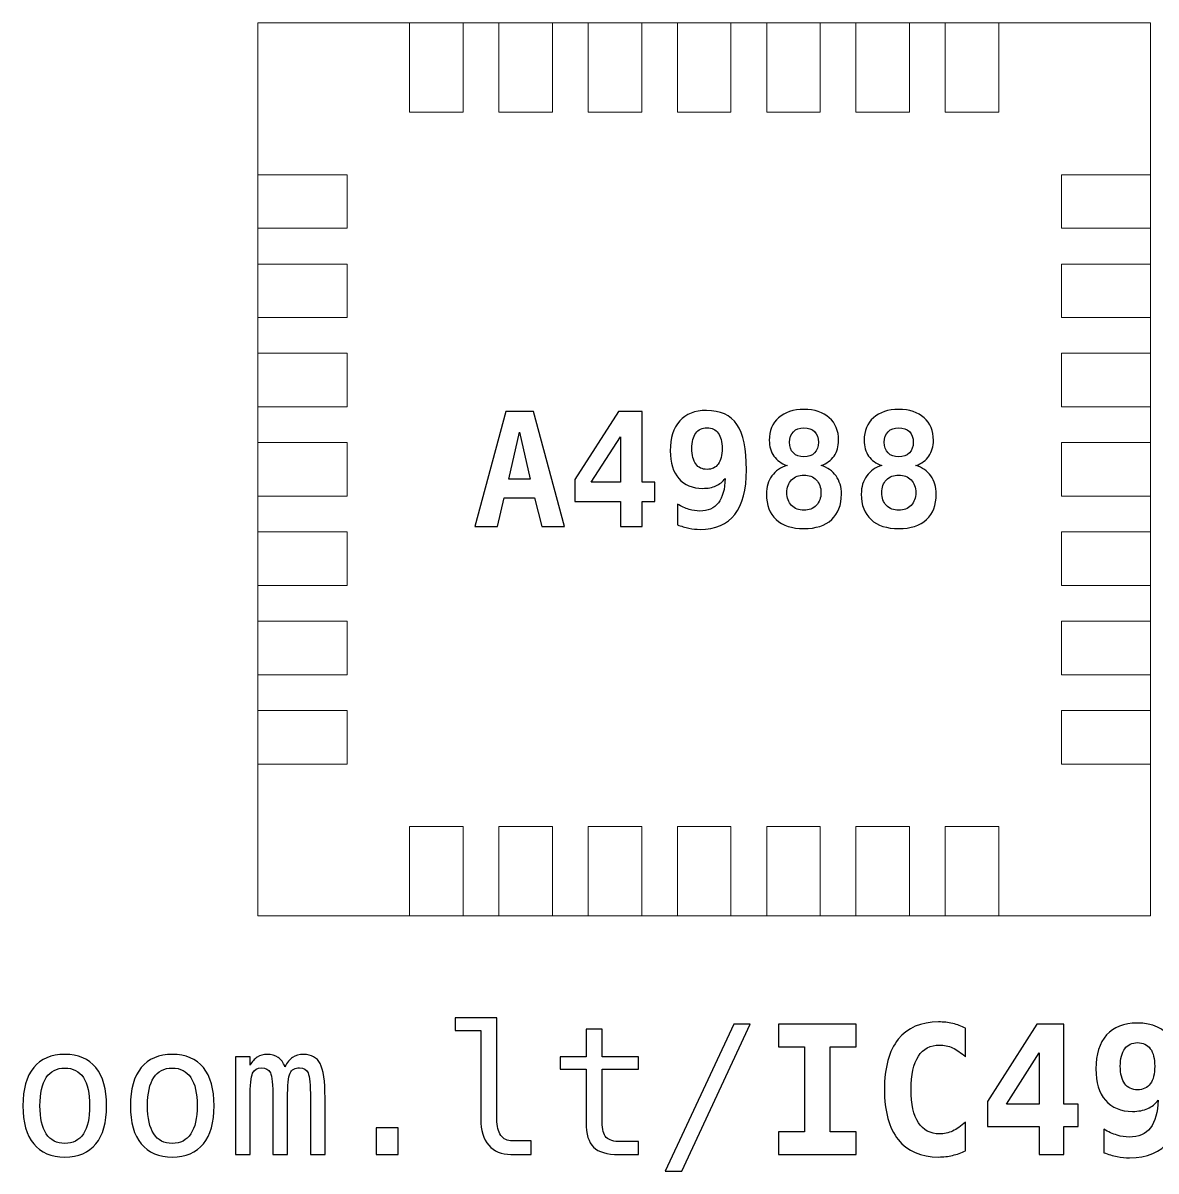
# Model space of a CAD drawing. Header units: centimetres. Extents: x -11.48 to -9.51, y -15.24 to -14.03.
# Drawn here: x -10.881 to -10.247, y -15.243 to -14.6 of the extents above; entities that cross this region are included whole.
import ezdxf

# ---------------------------------------------------------------- set-up
doc = ezdxf.new("R2010")
doc.units = ezdxf.units.CM
doc.header["$MEASUREMENT"] = 0
doc.layers.add('Layer 1', color=7, linetype='Continuous')

msp = doc.modelspace()

# ---------------------------------------------------------------- linework, layer by layer
at = {"layer": 'Layer 1', "color": 7, "lineweight": 9}
for points in [[(-10.75, -15.1), (-10.25, -15.1), (-10.25, -14.6), (-10.75, -14.6), (-10.75, -15.1)], [(-10.665, -14.65), (-10.635, -14.65), (-10.635, -14.6), (-10.665, -14.6), (-10.665, -14.65)], [(-10.615, -14.65), (-10.585, -14.65), (-10.585, -14.6), (-10.615, -14.6), (-10.615, -14.65)], [(-10.565, -14.65), (-10.535, -14.65), (-10.535, -14.6), (-10.565, -14.6), (-10.565, -14.65)], [(-10.515, -14.65), (-10.485, -14.65), (-10.485, -14.6), (-10.515, -14.6), (-10.515, -14.65)], [(-10.465, -14.65), (-10.435, -14.65), (-10.435, -14.6), (-10.465, -14.6), (-10.465, -14.65)], [(-10.415, -14.65), (-10.385, -14.65), (-10.385, -14.6), (-10.415, -14.6), (-10.415, -14.65)], [(-10.365, -14.65), (-10.335, -14.65), (-10.335, -14.6), (-10.365, -14.6), (-10.365, -14.65)], [(-10.75, -14.715), (-10.7, -14.715), (-10.7, -14.685), (-10.75, -14.685), (-10.75, -14.715)], [(-10.3, -14.715), (-10.25, -14.715), (-10.25, -14.685), (-10.3, -14.685), (-10.3, -14.715)], [(-10.75, -14.765), (-10.7, -14.765), (-10.7, -14.735), (-10.75, -14.735), (-10.75, -14.765)], [(-10.3, -14.765), (-10.25, -14.765), (-10.25, -14.735), (-10.3, -14.735), (-10.3, -14.765)], [(-10.75, -14.815), (-10.7, -14.815), (-10.7, -14.785), (-10.75, -14.785), (-10.75, -14.815)], [(-10.3, -14.815), (-10.25, -14.815), (-10.25, -14.785), (-10.3, -14.785), (-10.3, -14.815)], [(-10.75, -14.865), (-10.7, -14.865), (-10.7, -14.835), (-10.75, -14.835), (-10.75, -14.865)], [(-10.3, -14.865), (-10.25, -14.865), (-10.25, -14.835), (-10.3, -14.835), (-10.3, -14.865)], [(-10.75, -14.915), (-10.7, -14.915), (-10.7, -14.885), (-10.75, -14.885), (-10.75, -14.915)], [(-10.3, -14.915), (-10.25, -14.915), (-10.25, -14.885), (-10.3, -14.885), (-10.3, -14.915)], [(-10.75, -14.965), (-10.7, -14.965), (-10.7, -14.935), (-10.75, -14.935), (-10.75, -14.965)], [(-10.3, -14.965), (-10.25, -14.965), (-10.25, -14.935), (-10.3, -14.935), (-10.3, -14.965)], [(-10.75, -15.015), (-10.7, -15.015), (-10.7, -14.985), (-10.75, -14.985), (-10.75, -15.015)], [(-10.3, -15.015), (-10.25, -15.015), (-10.25, -14.985), (-10.3, -14.985), (-10.3, -15.015)], [(-10.665, -15.1), (-10.635, -15.1), (-10.635, -15.05), (-10.665, -15.05), (-10.665, -15.1)], [(-10.615, -15.1), (-10.585, -15.1), (-10.585, -15.05), (-10.615, -15.05), (-10.615, -15.1)], [(-10.565, -15.1), (-10.535, -15.1), (-10.535, -15.05), (-10.565, -15.05), (-10.565, -15.1)], [(-10.515, -15.1), (-10.485, -15.1), (-10.485, -15.05), (-10.515, -15.05), (-10.515, -15.1)], [(-10.465, -15.1), (-10.435, -15.1), (-10.435, -15.05), (-10.465, -15.05), (-10.465, -15.1)], [(-10.415, -15.1), (-10.385, -15.1), (-10.385, -15.05), (-10.415, -15.05), (-10.415, -15.1)], [(-10.365, -15.1), (-10.335, -15.1), (-10.335, -15.05), (-10.365, -15.05), (-10.365, -15.1)]]:
    msp.add_lwpolyline(points, close=True, dxfattribs=at)
at = {"layer": 'Layer 1', "color": 250}
for points, knots in [([(-10.61117, -14.8176), (-10.61117, -14.8176), (-10.59563, -14.8176), (-10.59563, -14.8176), (-10.59563, -14.8176), (-10.59563, -14.8176), (-10.57827, -14.88189), (-10.57827, -14.88189), (-10.57827, -14.88189), (-10.57827, -14.88189), (-10.59097, -14.88189), (-10.59097, -14.88189), (-10.59097, -14.88189), (-10.59097, -14.88189), (-10.59494, -14.866), (-10.59494, -14.866), (-10.59494, -14.866), (-10.59494, -14.866), (-10.61194, -14.866), (-10.61194, -14.866), (-10.61194, -14.866), (-10.61194, -14.866), (-10.61582, -14.88189), (-10.61582, -14.88189), (-10.61582, -14.88189), (-10.61582, -14.88189), (-10.62852, -14.88189), (-10.62852, -14.88189), (-10.62852, -14.88189), (-10.62852, -14.88189), (-10.61117, -14.8176), (-10.61117, -14.8176)], [0, 0, 0, 0, 0.125, 0.125, 0.125, 0.125, 0.25, 0.25, 0.25, 0.25, 0.375, 0.375, 0.375, 0.375, 0.5, 0.5, 0.5, 0.5, 0.625, 0.625, 0.625, 0.625, 0.75, 0.75, 0.75, 0.75, 0.875, 0.875, 0.875, 0.875, 1, 1, 1, 1]), ([(-10.54808, -14.8176), (-10.54808, -14.8176), (-10.53478, -14.8176), (-10.53478, -14.8176), (-10.53478, -14.8176), (-10.53478, -14.8176), (-10.53478, -14.85712), (-10.53478, -14.85712), (-10.53478, -14.85712), (-10.53478, -14.85712), (-10.52772, -14.85712), (-10.52772, -14.85712), (-10.52772, -14.85712), (-10.52772, -14.85712), (-10.52772, -14.86801), (-10.52772, -14.86801), (-10.52772, -14.86801), (-10.52772, -14.86801), (-10.53478, -14.86801), (-10.53478, -14.86801), (-10.53478, -14.86801), (-10.53478, -14.86801), (-10.53478, -14.88189), (-10.53478, -14.88189), (-10.53478, -14.88189), (-10.53478, -14.88189), (-10.54696, -14.88189), (-10.54696, -14.88189), (-10.54696, -14.88189), (-10.54696, -14.88189), (-10.54696, -14.86801), (-10.54696, -14.86801), (-10.54696, -14.86801), (-10.54696, -14.86801), (-10.57247, -14.86801), (-10.57247, -14.86801), (-10.57247, -14.86801), (-10.57247, -14.86801), (-10.57247, -14.8557), (-10.57247, -14.8557), (-10.57247, -14.8557), (-10.57247, -14.8557), (-10.54808, -14.8176), (-10.54808, -14.8176)], [0, 0, 0, 0, 0.090909, 0.090909, 0.090909, 0.090909, 0.181818, 0.181818, 0.181818, 0.181818, 0.272727, 0.272727, 0.272727, 0.272727, 0.363636, 0.363636, 0.363636, 0.363636, 0.454545, 0.454545, 0.454545, 0.454545, 0.545455, 0.545455, 0.545455, 0.545455, 0.636364, 0.636364, 0.636364, 0.636364, 0.727273, 0.727273, 0.727273, 0.727273, 0.818182, 0.818182, 0.818182, 0.818182, 0.909091, 0.909091, 0.909091, 0.909091, 1, 1, 1, 1]), ([(-10.51502, -14.88102), (-10.51502, -14.88102), (-10.51502, -14.86944), (-10.51502, -14.86944), (-10.51502, -14.86944), (-10.51276, -14.87076), (-10.51059, -14.87173), (-10.5085, -14.87237), (-10.5085, -14.87237), (-10.50643, -14.873), (-10.50443, -14.87332), (-10.5025, -14.87332), (-10.5025, -14.87332), (-10.49795, -14.87332), (-10.49446, -14.87179), (-10.49207, -14.86873), (-10.49207, -14.86873), (-10.48967, -14.86568), (-10.48841, -14.86111), (-10.48826, -14.85502), (-10.48826, -14.85502), (-10.48961, -14.85689), (-10.49133, -14.85828), (-10.49342, -14.85923), (-10.49342, -14.85923), (-10.49552, -14.86015), (-10.498, -14.86062), (-10.50087, -14.86062), (-10.50087, -14.86062), (-10.50665, -14.86062), (-10.5111, -14.85878), (-10.51426, -14.85512), (-10.51426, -14.85512), (-10.51742, -14.85146), (-10.51899, -14.84628), (-10.51899, -14.83956), (-10.51899, -14.83956), (-10.51899, -14.83239), (-10.51723, -14.82683), (-10.5137, -14.82289), (-10.5137, -14.82289), (-10.51016, -14.81897), (-10.50518, -14.817), (-10.49871, -14.817), (-10.49871, -14.817), (-10.49088, -14.817), (-10.48519, -14.81961), (-10.48164, -14.82486), (-10.48164, -14.82486), (-10.4781, -14.83009), (-10.47632, -14.83856), (-10.47632, -14.85024), (-10.47632, -14.85024), (-10.47632, -14.86134), (-10.47848, -14.86968), (-10.48282, -14.87523), (-10.48282, -14.87523), (-10.48716, -14.88079), (-10.49365, -14.88357), (-10.50233, -14.88357), (-10.50233, -14.88357), (-10.50434, -14.88357), (-10.50641, -14.88335), (-10.50854, -14.88292), (-10.50854, -14.88292), (-10.51069, -14.88249), (-10.51285, -14.88186), (-10.51502, -14.88102)], [0, 0, 0, 0, 0.058824, 0.058824, 0.058824, 0.058824, 0.117647, 0.117647, 0.117647, 0.117647, 0.176471, 0.176471, 0.176471, 0.176471, 0.235294, 0.235294, 0.235294, 0.235294, 0.294118, 0.294118, 0.294118, 0.294118, 0.352941, 0.352941, 0.352941, 0.352941, 0.411765, 0.411765, 0.411765, 0.411765, 0.470588, 0.470588, 0.470588, 0.470588, 0.529412, 0.529412, 0.529412, 0.529412, 0.588235, 0.588235, 0.588235, 0.588235, 0.647059, 0.647059, 0.647059, 0.647059, 0.705882, 0.705882, 0.705882, 0.705882, 0.764706, 0.764706, 0.764706, 0.764706, 0.823529, 0.823529, 0.823529, 0.823529, 0.882353, 0.882353, 0.882353, 0.882353, 0.941176, 0.941176, 0.941176, 0.941176, 1, 1, 1, 1]), ([(-10.45359, -14.84782), (-10.45683, -14.8467), (-10.4593, -14.84494), (-10.46099, -14.84254), (-10.46099, -14.84254), (-10.46268, -14.84015), (-10.46354, -14.83722), (-10.46354, -14.83374), (-10.46354, -14.83374), (-10.46354, -14.8284), (-10.4618, -14.82418), (-10.45832, -14.82108), (-10.45832, -14.82108), (-10.45485, -14.81798), (-10.45013, -14.81644), (-10.44415, -14.81644), (-10.44415, -14.81644), (-10.43815, -14.81644), (-10.43342, -14.81798), (-10.42995, -14.82108), (-10.42995, -14.82108), (-10.42647, -14.82418), (-10.42473, -14.8284), (-10.42473, -14.83374), (-10.42473, -14.83374), (-10.42473, -14.83719), (-10.42557, -14.8401), (-10.42723, -14.8425), (-10.42723, -14.8425), (-10.42889, -14.84489), (-10.43132, -14.84667), (-10.43451, -14.84782), (-10.43451, -14.84782), (-10.43095, -14.84891), (-10.42817, -14.85086), (-10.42616, -14.85368), (-10.42616, -14.85368), (-10.42415, -14.85649), (-10.42315, -14.85987), (-10.42315, -14.8638), (-10.42315, -14.8638), (-10.42315, -14.86997), (-10.42497, -14.87475), (-10.42861, -14.8781), (-10.42861, -14.8781), (-10.43226, -14.88146), (-10.43745, -14.88314), (-10.44415, -14.88314), (-10.44415, -14.88314), (-10.45084, -14.88314), (-10.45601, -14.88146), (-10.45966, -14.8781), (-10.45966, -14.8781), (-10.4633, -14.87475), (-10.46512, -14.86997), (-10.46512, -14.8638), (-10.46512, -14.8638), (-10.46512, -14.85984), (-10.46411, -14.85645), (-10.46207, -14.85364), (-10.46207, -14.85364), (-10.46002, -14.85082), (-10.4572, -14.84888), (-10.45359, -14.84782)], [0, 0, 0, 0, 0.0625, 0.0625, 0.0625, 0.0625, 0.125, 0.125, 0.125, 0.125, 0.1875, 0.1875, 0.1875, 0.1875, 0.25, 0.25, 0.25, 0.25, 0.3125, 0.3125, 0.3125, 0.3125, 0.375, 0.375, 0.375, 0.375, 0.4375, 0.4375, 0.4375, 0.4375, 0.5, 0.5, 0.5, 0.5, 0.5625, 0.5625, 0.5625, 0.5625, 0.625, 0.625, 0.625, 0.625, 0.6875, 0.6875, 0.6875, 0.6875, 0.75, 0.75, 0.75, 0.75, 0.8125, 0.8125, 0.8125, 0.8125, 0.875, 0.875, 0.875, 0.875, 0.9375, 0.9375, 0.9375, 0.9375, 1, 1, 1, 1]), ([(-10.4005, -14.84782), (-10.40374, -14.8467), (-10.40621, -14.84494), (-10.4079, -14.84254), (-10.4079, -14.84254), (-10.40959, -14.84015), (-10.41045, -14.83722), (-10.41045, -14.83374), (-10.41045, -14.83374), (-10.41045, -14.8284), (-10.40871, -14.82418), (-10.40523, -14.82108), (-10.40523, -14.82108), (-10.40176, -14.81798), (-10.39704, -14.81644), (-10.39106, -14.81644), (-10.39106, -14.81644), (-10.38506, -14.81644), (-10.38033, -14.81798), (-10.37686, -14.82108), (-10.37686, -14.82108), (-10.37338, -14.82418), (-10.37164, -14.8284), (-10.37164, -14.83374), (-10.37164, -14.83374), (-10.37164, -14.83719), (-10.37248, -14.8401), (-10.37414, -14.8425), (-10.37414, -14.8425), (-10.3758, -14.84489), (-10.37823, -14.84667), (-10.38142, -14.84782), (-10.38142, -14.84782), (-10.37786, -14.84891), (-10.37508, -14.85086), (-10.37307, -14.85368), (-10.37307, -14.85368), (-10.37106, -14.85649), (-10.37006, -14.85987), (-10.37006, -14.8638), (-10.37006, -14.8638), (-10.37006, -14.86997), (-10.37188, -14.87475), (-10.37552, -14.8781), (-10.37552, -14.8781), (-10.37917, -14.88146), (-10.38436, -14.88314), (-10.39106, -14.88314), (-10.39106, -14.88314), (-10.39775, -14.88314), (-10.40292, -14.88146), (-10.40657, -14.8781), (-10.40657, -14.8781), (-10.41021, -14.87475), (-10.41203, -14.86997), (-10.41203, -14.8638), (-10.41203, -14.8638), (-10.41203, -14.85984), (-10.41102, -14.85645), (-10.40898, -14.85364), (-10.40898, -14.85364), (-10.40693, -14.85082), (-10.40411, -14.84888), (-10.4005, -14.84782)], [0, 0, 0, 0, 0.0625, 0.0625, 0.0625, 0.0625, 0.125, 0.125, 0.125, 0.125, 0.1875, 0.1875, 0.1875, 0.1875, 0.25, 0.25, 0.25, 0.25, 0.3125, 0.3125, 0.3125, 0.3125, 0.375, 0.375, 0.375, 0.375, 0.4375, 0.4375, 0.4375, 0.4375, 0.5, 0.5, 0.5, 0.5, 0.5625, 0.5625, 0.5625, 0.5625, 0.625, 0.625, 0.625, 0.625, 0.6875, 0.6875, 0.6875, 0.6875, 0.75, 0.75, 0.75, 0.75, 0.8125, 0.8125, 0.8125, 0.8125, 0.875, 0.875, 0.875, 0.875, 0.9375, 0.9375, 0.9375, 0.9375, 1, 1, 1, 1]), ([(-10.60342, -14.82923), (-10.60342, -14.82923), (-10.6094, -14.85554), (-10.6094, -14.85554), (-10.6094, -14.85554), (-10.6094, -14.85554), (-10.59739, -14.85554), (-10.59739, -14.85554), (-10.59739, -14.85554), (-10.59739, -14.85554), (-10.60342, -14.82923), (-10.60342, -14.82923)], [0, 0, 0, 0, 0.333333, 0.333333, 0.333333, 0.333333, 0.666667, 0.666667, 0.666667, 0.666667, 1, 1, 1, 1]), ([(-10.49837, -14.84998), (-10.49565, -14.84998), (-10.49356, -14.84898), (-10.49211, -14.84698), (-10.49211, -14.84698), (-10.49065, -14.845), (-10.48993, -14.8421), (-10.48993, -14.83831), (-10.48993, -14.83831), (-10.48993, -14.83455), (-10.49065, -14.83167), (-10.49211, -14.82968), (-10.49211, -14.82968), (-10.49356, -14.82768), (-10.49565, -14.82668), (-10.49837, -14.82668), (-10.49837, -14.82668), (-10.50113, -14.82668), (-10.50325, -14.82768), (-10.50472, -14.82968), (-10.50472, -14.82968), (-10.50621, -14.83167), (-10.50694, -14.83455), (-10.50694, -14.83831), (-10.50694, -14.83831), (-10.50694, -14.84207), (-10.50621, -14.84495), (-10.50472, -14.84697), (-10.50472, -14.84697), (-10.50325, -14.84898), (-10.50113, -14.84998), (-10.49837, -14.84998)], [0, 0, 0, 0, 0.125, 0.125, 0.125, 0.125, 0.25, 0.25, 0.25, 0.25, 0.375, 0.375, 0.375, 0.375, 0.5, 0.5, 0.5, 0.5, 0.625, 0.625, 0.625, 0.625, 0.75, 0.75, 0.75, 0.75, 0.875, 0.875, 0.875, 0.875, 1, 1, 1, 1]), ([(-10.45225, -14.83478), (-10.45225, -14.8373), (-10.45153, -14.83931), (-10.45007, -14.84078), (-10.45007, -14.84078), (-10.44863, -14.84226), (-10.44665, -14.843), (-10.44415, -14.843), (-10.44415, -14.843), (-10.44164, -14.843), (-10.43964, -14.84226), (-10.4382, -14.84078), (-10.4382, -14.84078), (-10.43674, -14.83931), (-10.43602, -14.8373), (-10.43602, -14.83478), (-10.43602, -14.83478), (-10.43602, -14.83228), (-10.43674, -14.83031), (-10.4382, -14.82886), (-10.4382, -14.82886), (-10.43964, -14.8274), (-10.44164, -14.82668), (-10.44415, -14.82668), (-10.44415, -14.82668), (-10.44662, -14.82668), (-10.44859, -14.82742), (-10.45006, -14.82887), (-10.45006, -14.82887), (-10.45151, -14.83034), (-10.45225, -14.83231), (-10.45225, -14.83478)], [0, 0, 0, 0, 0.125, 0.125, 0.125, 0.125, 0.25, 0.25, 0.25, 0.25, 0.375, 0.375, 0.375, 0.375, 0.5, 0.5, 0.5, 0.5, 0.625, 0.625, 0.625, 0.625, 0.75, 0.75, 0.75, 0.75, 0.875, 0.875, 0.875, 0.875, 1, 1, 1, 1]), ([(-10.39916, -14.83478), (-10.39916, -14.8373), (-10.39844, -14.83931), (-10.39698, -14.84078), (-10.39698, -14.84078), (-10.39554, -14.84226), (-10.39356, -14.843), (-10.39106, -14.843), (-10.39106, -14.843), (-10.38855, -14.843), (-10.38655, -14.84226), (-10.38511, -14.84078), (-10.38511, -14.84078), (-10.38365, -14.83931), (-10.38293, -14.8373), (-10.38293, -14.83478), (-10.38293, -14.83478), (-10.38293, -14.83228), (-10.38365, -14.83031), (-10.38511, -14.82886), (-10.38511, -14.82886), (-10.38655, -14.8274), (-10.38855, -14.82668), (-10.39106, -14.82668), (-10.39106, -14.82668), (-10.39353, -14.82668), (-10.3955, -14.82742), (-10.39697, -14.82887), (-10.39697, -14.82887), (-10.39842, -14.83034), (-10.39916, -14.83231), (-10.39916, -14.83478)], [0, 0, 0, 0, 0.125, 0.125, 0.125, 0.125, 0.25, 0.25, 0.25, 0.25, 0.375, 0.375, 0.375, 0.375, 0.5, 0.5, 0.5, 0.5, 0.625, 0.625, 0.625, 0.625, 0.75, 0.75, 0.75, 0.75, 0.875, 0.875, 0.875, 0.875, 1, 1, 1, 1]), ([(-10.54696, -14.83172), (-10.54696, -14.83172), (-10.56321, -14.85712), (-10.56321, -14.85712), (-10.56321, -14.85712), (-10.56321, -14.85712), (-10.54696, -14.85712), (-10.54696, -14.85712), (-10.54696, -14.85712), (-10.54696, -14.85712), (-10.54696, -14.83172), (-10.54696, -14.83172)], [0, 0, 0, 0, 0.333333, 0.333333, 0.333333, 0.333333, 0.666667, 0.666667, 0.666667, 0.666667, 1, 1, 1, 1]), ([(-10.44415, -14.8532), (-10.447, -14.8532), (-10.44929, -14.8541), (-10.45104, -14.85589), (-10.45104, -14.85589), (-10.45279, -14.85768), (-10.45367, -14.86006), (-10.45367, -14.86303), (-10.45367, -14.86303), (-10.45367, -14.86599), (-10.45279, -14.86837), (-10.45104, -14.87018), (-10.45104, -14.87018), (-10.44929, -14.87198), (-10.447, -14.87289), (-10.44415, -14.87289), (-10.44415, -14.87289), (-10.44131, -14.87289), (-10.43901, -14.87197), (-10.43724, -14.87013), (-10.43724, -14.87013), (-10.43548, -14.86829), (-10.4346, -14.86593), (-10.4346, -14.86303), (-10.4346, -14.86303), (-10.4346, -14.86006), (-10.43548, -14.85768), (-10.43723, -14.85589), (-10.43723, -14.85589), (-10.43898, -14.8541), (-10.44128, -14.8532), (-10.44415, -14.8532)], [0, 0, 0, 0, 0.125, 0.125, 0.125, 0.125, 0.25, 0.25, 0.25, 0.25, 0.375, 0.375, 0.375, 0.375, 0.5, 0.5, 0.5, 0.5, 0.625, 0.625, 0.625, 0.625, 0.75, 0.75, 0.75, 0.75, 0.875, 0.875, 0.875, 0.875, 1, 1, 1, 1]), ([(-10.39106, -14.8532), (-10.39391, -14.8532), (-10.3962, -14.8541), (-10.39795, -14.85589), (-10.39795, -14.85589), (-10.3997, -14.85768), (-10.40058, -14.86006), (-10.40058, -14.86303), (-10.40058, -14.86303), (-10.40058, -14.86599), (-10.3997, -14.86837), (-10.39795, -14.87018), (-10.39795, -14.87018), (-10.3962, -14.87198), (-10.39391, -14.87289), (-10.39106, -14.87289), (-10.39106, -14.87289), (-10.38822, -14.87289), (-10.38592, -14.87197), (-10.38415, -14.87013), (-10.38415, -14.87013), (-10.38239, -14.86829), (-10.38151, -14.86593), (-10.38151, -14.86303), (-10.38151, -14.86303), (-10.38151, -14.86006), (-10.38239, -14.85768), (-10.38414, -14.85589), (-10.38414, -14.85589), (-10.38589, -14.8541), (-10.38819, -14.8532), (-10.39106, -14.8532)], [0, 0, 0, 0, 0.125, 0.125, 0.125, 0.125, 0.25, 0.25, 0.25, 0.25, 0.375, 0.375, 0.375, 0.375, 0.5, 0.5, 0.5, 0.5, 0.625, 0.625, 0.625, 0.625, 0.75, 0.75, 0.75, 0.75, 0.875, 0.875, 0.875, 0.875, 1, 1, 1, 1]), ([(-10.61613, -15.2138), (-10.61613, -15.21784), (-10.61539, -15.22087), (-10.61391, -15.22292), (-10.61391, -15.22292), (-10.61243, -15.22497), (-10.61024, -15.226), (-10.60734, -15.226), (-10.60734, -15.226), (-10.60734, -15.226), (-10.59684, -15.226), (-10.59684, -15.226), (-10.59684, -15.226), (-10.59684, -15.226), (-10.59684, -15.23362), (-10.59684, -15.23362), (-10.59684, -15.23362), (-10.59684, -15.23362), (-10.60821, -15.23362), (-10.60821, -15.23362), (-10.60821, -15.23362), (-10.61359, -15.23362), (-10.61774, -15.23189), (-10.62069, -15.22844), (-10.62069, -15.22844), (-10.62364, -15.22499), (-10.62511, -15.2201), (-10.62511, -15.2138), (-10.62511, -15.2138), (-10.62511, -15.2138), (-10.62511, -15.16413), (-10.62511, -15.16413), (-10.62511, -15.16413), (-10.62511, -15.16413), (-10.63951, -15.16413), (-10.63951, -15.16413), (-10.63951, -15.16413), (-10.63951, -15.16413), (-10.63951, -15.1571), (-10.63951, -15.1571), (-10.63951, -15.1571), (-10.63951, -15.1571), (-10.61613, -15.1571), (-10.61613, -15.1571), (-10.61613, -15.1571), (-10.61613, -15.1571), (-10.61613, -15.2138), (-10.61613, -15.2138)], [0, 0, 0, 0, 0.083333, 0.083333, 0.083333, 0.083333, 0.166667, 0.166667, 0.166667, 0.166667, 0.25, 0.25, 0.25, 0.25, 0.333333, 0.333333, 0.333333, 0.333333, 0.416667, 0.416667, 0.416667, 0.416667, 0.5, 0.5, 0.5, 0.5, 0.583333, 0.583333, 0.583333, 0.583333, 0.666667, 0.666667, 0.666667, 0.666667, 0.75, 0.75, 0.75, 0.75, 0.833333, 0.833333, 0.833333, 0.833333, 0.916667, 0.916667, 0.916667, 0.916667, 1, 1, 1, 1]), ([(-10.3537, -15.23152), (-10.35598, -15.23269), (-10.35837, -15.23357), (-10.36089, -15.23415), (-10.36089, -15.23415), (-10.36339, -15.23474), (-10.36602, -15.23504), (-10.36879, -15.23504), (-10.36879, -15.23504), (-10.37862, -15.23504), (-10.38614, -15.2318), (-10.39131, -15.22532), (-10.39131, -15.22532), (-10.39649, -15.21884), (-10.39907, -15.20948), (-10.39907, -15.19723), (-10.39907, -15.19723), (-10.39907, -15.18497), (-10.39649, -15.1756), (-10.39131, -15.16911), (-10.39131, -15.16911), (-10.38614, -15.16263), (-10.37862, -15.1594), (-10.36879, -15.1594), (-10.36879, -15.1594), (-10.36602, -15.1594), (-10.36337, -15.1597), (-10.36084, -15.16028), (-10.36084, -15.16028), (-10.35829, -15.16086), (-10.35592, -15.16175), (-10.3537, -15.16291), (-10.3537, -15.16291), (-10.3537, -15.16291), (-10.3537, -15.17893), (-10.3537, -15.17893), (-10.3537, -15.17893), (-10.35617, -15.17665), (-10.35859, -15.17498), (-10.3609, -15.17391), (-10.3609, -15.17391), (-10.36324, -15.17286), (-10.36564, -15.17233), (-10.36812, -15.17233), (-10.36812, -15.17233), (-10.37339, -15.17233), (-10.37737, -15.17443), (-10.38005, -15.17861), (-10.38005, -15.17861), (-10.38274, -15.1828), (-10.38409, -15.189), (-10.38409, -15.19723), (-10.38409, -15.19723), (-10.38409, -15.20545), (-10.38274, -15.21163), (-10.38005, -15.21582), (-10.38005, -15.21582), (-10.37737, -15.22), (-10.37339, -15.2221), (-10.36812, -15.2221), (-10.36812, -15.2221), (-10.36564, -15.2221), (-10.36324, -15.22157), (-10.3609, -15.22052), (-10.3609, -15.22052), (-10.35859, -15.21945), (-10.35617, -15.21779), (-10.3537, -15.2155), (-10.3537, -15.2155), (-10.3537, -15.2155), (-10.3537, -15.23152), (-10.3537, -15.23152)], [0, 0, 0, 0, 0.055556, 0.055556, 0.055556, 0.055556, 0.111111, 0.111111, 0.111111, 0.111111, 0.166667, 0.166667, 0.166667, 0.166667, 0.222222, 0.222222, 0.222222, 0.222222, 0.277778, 0.277778, 0.277778, 0.277778, 0.333333, 0.333333, 0.333333, 0.333333, 0.388889, 0.388889, 0.388889, 0.388889, 0.444444, 0.444444, 0.444444, 0.444444, 0.5, 0.5, 0.5, 0.5, 0.555556, 0.555556, 0.555556, 0.555556, 0.611111, 0.611111, 0.611111, 0.611111, 0.666667, 0.666667, 0.666667, 0.666667, 0.722222, 0.722222, 0.722222, 0.722222, 0.777778, 0.777778, 0.777778, 0.777778, 0.833333, 0.833333, 0.833333, 0.833333, 0.888889, 0.888889, 0.888889, 0.888889, 0.944444, 0.944444, 0.944444, 0.944444, 1, 1, 1, 1]), ([(-10.55713, -15.1634), (-10.55713, -15.1634), (-10.55713, -15.17893), (-10.55713, -15.17893), (-10.55713, -15.17893), (-10.55713, -15.17893), (-10.53671, -15.17893), (-10.53671, -15.17893), (-10.53671, -15.17893), (-10.53671, -15.17893), (-10.53671, -15.18592), (-10.53671, -15.18592), (-10.53671, -15.18592), (-10.53671, -15.18592), (-10.55713, -15.18592), (-10.55713, -15.18592), (-10.55713, -15.18592), (-10.55713, -15.18592), (-10.55713, -15.2156), (-10.55713, -15.2156), (-10.55713, -15.2156), (-10.55713, -15.21964), (-10.55637, -15.22245), (-10.55483, -15.22404), (-10.55483, -15.22404), (-10.5533, -15.22564), (-10.55063, -15.22644), (-10.54683, -15.22644), (-10.54683, -15.22644), (-10.54683, -15.22644), (-10.53671, -15.22644), (-10.53671, -15.22644), (-10.53671, -15.22644), (-10.53671, -15.22644), (-10.53671, -15.23362), (-10.53671, -15.23362), (-10.53671, -15.23362), (-10.53671, -15.23362), (-10.5477, -15.23362), (-10.5477, -15.23362), (-10.5477, -15.23362), (-10.55445, -15.23362), (-10.5592, -15.23227), (-10.56197, -15.22957), (-10.56197, -15.22957), (-10.56473, -15.22687), (-10.56612, -15.2222), (-10.56612, -15.2156), (-10.56612, -15.2156), (-10.56612, -15.2156), (-10.56612, -15.18592), (-10.56612, -15.18592), (-10.56612, -15.18592), (-10.56612, -15.18592), (-10.58072, -15.18592), (-10.58072, -15.18592), (-10.58072, -15.18592), (-10.58072, -15.18592), (-10.58072, -15.17893), (-10.58072, -15.17893), (-10.58072, -15.17893), (-10.58072, -15.17893), (-10.56612, -15.17893), (-10.56612, -15.17893), (-10.56612, -15.17893), (-10.56612, -15.17893), (-10.56612, -15.1634), (-10.56612, -15.1634), (-10.56612, -15.1634), (-10.56612, -15.1634), (-10.55713, -15.1634), (-10.55713, -15.1634)], [0, 0, 0, 0, 0.055556, 0.055556, 0.055556, 0.055556, 0.111111, 0.111111, 0.111111, 0.111111, 0.166667, 0.166667, 0.166667, 0.166667, 0.222222, 0.222222, 0.222222, 0.222222, 0.277778, 0.277778, 0.277778, 0.277778, 0.333333, 0.333333, 0.333333, 0.333333, 0.388889, 0.388889, 0.388889, 0.388889, 0.444444, 0.444444, 0.444444, 0.444444, 0.5, 0.5, 0.5, 0.5, 0.555556, 0.555556, 0.555556, 0.555556, 0.611111, 0.611111, 0.611111, 0.611111, 0.666667, 0.666667, 0.666667, 0.666667, 0.722222, 0.722222, 0.722222, 0.722222, 0.777778, 0.777778, 0.777778, 0.777778, 0.833333, 0.833333, 0.833333, 0.833333, 0.888889, 0.888889, 0.888889, 0.888889, 0.944444, 0.944444, 0.944444, 0.944444, 1, 1, 1, 1]), ([(-10.48349, -15.16071), (-10.48349, -15.16071), (-10.4742, -15.16071), (-10.4742, -15.16071), (-10.4742, -15.16071), (-10.4742, -15.16071), (-10.51259, -15.2429), (-10.51259, -15.2429), (-10.51259, -15.2429), (-10.51259, -15.2429), (-10.52193, -15.2429), (-10.52193, -15.2429), (-10.52193, -15.2429), (-10.52193, -15.2429), (-10.48349, -15.16071), (-10.48349, -15.16071)], [0, 0, 0, 0, 0.25, 0.25, 0.25, 0.25, 0.5, 0.5, 0.5, 0.5, 0.75, 0.75, 0.75, 0.75, 1, 1, 1, 1]), ([(-10.4583, -15.17341), (-10.4583, -15.17341), (-10.4583, -15.16071), (-10.4583, -15.16071), (-10.4583, -15.16071), (-10.4583, -15.16071), (-10.41489, -15.16071), (-10.41489, -15.16071), (-10.41489, -15.16071), (-10.41489, -15.16071), (-10.41489, -15.17341), (-10.41489, -15.17341), (-10.41489, -15.17341), (-10.41489, -15.17341), (-10.4294, -15.17341), (-10.4294, -15.17341), (-10.4294, -15.17341), (-10.4294, -15.17341), (-10.4294, -15.22092), (-10.4294, -15.22092), (-10.4294, -15.22092), (-10.4294, -15.22092), (-10.41489, -15.22092), (-10.41489, -15.22092), (-10.41489, -15.22092), (-10.41489, -15.22092), (-10.41489, -15.23362), (-10.41489, -15.23362), (-10.41489, -15.23362), (-10.41489, -15.23362), (-10.4583, -15.23362), (-10.4583, -15.23362), (-10.4583, -15.23362), (-10.4583, -15.23362), (-10.4583, -15.22092), (-10.4583, -15.22092), (-10.4583, -15.22092), (-10.4583, -15.22092), (-10.4438, -15.22092), (-10.4438, -15.22092), (-10.4438, -15.22092), (-10.4438, -15.22092), (-10.4438, -15.17341), (-10.4438, -15.17341), (-10.4438, -15.17341), (-10.4438, -15.17341), (-10.4583, -15.17341), (-10.4583, -15.17341)], [0, 0, 0, 0, 0.083333, 0.083333, 0.083333, 0.083333, 0.166667, 0.166667, 0.166667, 0.166667, 0.25, 0.25, 0.25, 0.25, 0.333333, 0.333333, 0.333333, 0.333333, 0.416667, 0.416667, 0.416667, 0.416667, 0.5, 0.5, 0.5, 0.5, 0.583333, 0.583333, 0.583333, 0.583333, 0.666667, 0.666667, 0.666667, 0.666667, 0.75, 0.75, 0.75, 0.75, 0.833333, 0.833333, 0.833333, 0.833333, 0.916667, 0.916667, 0.916667, 0.916667, 1, 1, 1, 1]), ([(-10.31364, -15.16071), (-10.31364, -15.16071), (-10.29856, -15.16071), (-10.29856, -15.16071), (-10.29856, -15.16071), (-10.29856, -15.16071), (-10.29856, -15.20553), (-10.29856, -15.20553), (-10.29856, -15.20553), (-10.29856, -15.20553), (-10.29056, -15.20553), (-10.29056, -15.20553), (-10.29056, -15.20553), (-10.29056, -15.20553), (-10.29056, -15.21789), (-10.29056, -15.21789), (-10.29056, -15.21789), (-10.29056, -15.21789), (-10.29856, -15.21789), (-10.29856, -15.21789), (-10.29856, -15.21789), (-10.29856, -15.21789), (-10.29856, -15.23362), (-10.29856, -15.23362), (-10.29856, -15.23362), (-10.29856, -15.23362), (-10.31238, -15.23362), (-10.31238, -15.23362), (-10.31238, -15.23362), (-10.31238, -15.23362), (-10.31238, -15.21789), (-10.31238, -15.21789), (-10.31238, -15.21789), (-10.31238, -15.21789), (-10.3413, -15.21789), (-10.3413, -15.21789), (-10.3413, -15.21789), (-10.3413, -15.21789), (-10.3413, -15.20392), (-10.3413, -15.20392), (-10.3413, -15.20392), (-10.3413, -15.20392), (-10.31364, -15.16071), (-10.31364, -15.16071)], [0, 0, 0, 0, 0.090909, 0.090909, 0.090909, 0.090909, 0.181818, 0.181818, 0.181818, 0.181818, 0.272727, 0.272727, 0.272727, 0.272727, 0.363636, 0.363636, 0.363636, 0.363636, 0.454545, 0.454545, 0.454545, 0.454545, 0.545455, 0.545455, 0.545455, 0.545455, 0.636364, 0.636364, 0.636364, 0.636364, 0.727273, 0.727273, 0.727273, 0.727273, 0.818182, 0.818182, 0.818182, 0.818182, 0.909091, 0.909091, 0.909091, 0.909091, 1, 1, 1, 1]), ([(-10.27615, -15.23264), (-10.27615, -15.23264), (-10.27615, -15.2195), (-10.27615, -15.2195), (-10.27615, -15.2195), (-10.27359, -15.221), (-10.27112, -15.2221), (-10.26875, -15.22282), (-10.26875, -15.22282), (-10.2664, -15.22354), (-10.26413, -15.2239), (-10.26195, -15.2239), (-10.26195, -15.2239), (-10.25678, -15.2239), (-10.25283, -15.22217), (-10.25012, -15.2187), (-10.25012, -15.2187), (-10.2474, -15.21523), (-10.24597, -15.21005), (-10.2458, -15.20315), (-10.2458, -15.20315), (-10.24733, -15.20527), (-10.24928, -15.20685), (-10.25165, -15.20792), (-10.25165, -15.20792), (-10.25403, -15.20897), (-10.25685, -15.2095), (-10.2601, -15.2095), (-10.2601, -15.2095), (-10.26665, -15.2095), (-10.2717, -15.20742), (-10.27529, -15.20327), (-10.27529, -15.20327), (-10.27887, -15.19912), (-10.28065, -15.19323), (-10.28065, -15.18562), (-10.28065, -15.18562), (-10.28065, -15.17748), (-10.27865, -15.17118), (-10.27465, -15.16671), (-10.27465, -15.16671), (-10.27064, -15.16226), (-10.26498, -15.16003), (-10.25765, -15.16003), (-10.25765, -15.16003), (-10.24877, -15.16003), (-10.24232, -15.163), (-10.2383, -15.16895), (-10.2383, -15.16895), (-10.23428, -15.17488), (-10.23226, -15.18448), (-10.23226, -15.19773), (-10.23226, -15.19773), (-10.23226, -15.21032), (-10.23471, -15.21977), (-10.23963, -15.22607), (-10.23963, -15.22607), (-10.24455, -15.23237), (-10.25192, -15.23552), (-10.26175, -15.23552), (-10.26175, -15.23552), (-10.26403, -15.23552), (-10.26638, -15.23527), (-10.2688, -15.23479), (-10.2688, -15.23479), (-10.27124, -15.2343), (-10.27369, -15.23359), (-10.27615, -15.23264)], [0, 0, 0, 0, 0.058824, 0.058824, 0.058824, 0.058824, 0.117647, 0.117647, 0.117647, 0.117647, 0.176471, 0.176471, 0.176471, 0.176471, 0.235294, 0.235294, 0.235294, 0.235294, 0.294118, 0.294118, 0.294118, 0.294118, 0.352941, 0.352941, 0.352941, 0.352941, 0.411765, 0.411765, 0.411765, 0.411765, 0.470588, 0.470588, 0.470588, 0.470588, 0.529412, 0.529412, 0.529412, 0.529412, 0.588235, 0.588235, 0.588235, 0.588235, 0.647059, 0.647059, 0.647059, 0.647059, 0.705882, 0.705882, 0.705882, 0.705882, 0.764706, 0.764706, 0.764706, 0.764706, 0.823529, 0.823529, 0.823529, 0.823529, 0.882353, 0.882353, 0.882353, 0.882353, 0.941176, 0.941176, 0.941176, 0.941176, 1, 1, 1, 1]), ([(-10.25727, -15.19743), (-10.25418, -15.19743), (-10.25182, -15.1963), (-10.25017, -15.19403), (-10.25017, -15.19403), (-10.24852, -15.19178), (-10.2477, -15.1885), (-10.2477, -15.1842), (-10.2477, -15.1842), (-10.2477, -15.17993), (-10.24852, -15.17666), (-10.25017, -15.17441), (-10.25017, -15.17441), (-10.25182, -15.17215), (-10.25418, -15.17101), (-10.25727, -15.17101), (-10.25727, -15.17101), (-10.2604, -15.17101), (-10.2628, -15.17215), (-10.26447, -15.17441), (-10.26447, -15.17441), (-10.26615, -15.17666), (-10.26698, -15.17993), (-10.26698, -15.1842), (-10.26698, -15.1842), (-10.26698, -15.18847), (-10.26615, -15.19173), (-10.26447, -15.19402), (-10.26447, -15.19402), (-10.2628, -15.1963), (-10.2604, -15.19743), (-10.25727, -15.19743)], [0, 0, 0, 0, 0.125, 0.125, 0.125, 0.125, 0.25, 0.25, 0.25, 0.25, 0.375, 0.375, 0.375, 0.375, 0.5, 0.5, 0.5, 0.5, 0.625, 0.625, 0.625, 0.625, 0.75, 0.75, 0.75, 0.75, 0.875, 0.875, 0.875, 0.875, 1, 1, 1, 1]), ([(-10.85808, -15.17761), (-10.8505, -15.17761), (-10.8447, -15.18006), (-10.84068, -15.18498), (-10.84068, -15.18498), (-10.83666, -15.1899), (-10.83465, -15.19702), (-10.83465, -15.20632), (-10.83465, -15.20632), (-10.83465, -15.21567), (-10.83665, -15.22279), (-10.84065, -15.22769), (-10.84065, -15.22769), (-10.84467, -15.23259), (-10.85047, -15.23504), (-10.85808, -15.23504), (-10.85808, -15.23504), (-10.86568, -15.23504), (-10.87147, -15.23259), (-10.87549, -15.22769), (-10.87549, -15.22769), (-10.87949, -15.22279), (-10.88149, -15.21567), (-10.88149, -15.20632), (-10.88149, -15.20632), (-10.88149, -15.19702), (-10.87949, -15.1899), (-10.87549, -15.18498), (-10.87549, -15.18498), (-10.87147, -15.18006), (-10.86568, -15.17761), (-10.85808, -15.17761)], [0, 0, 0, 0, 0.125, 0.125, 0.125, 0.125, 0.25, 0.25, 0.25, 0.25, 0.375, 0.375, 0.375, 0.375, 0.5, 0.5, 0.5, 0.5, 0.625, 0.625, 0.625, 0.625, 0.75, 0.75, 0.75, 0.75, 0.875, 0.875, 0.875, 0.875, 1, 1, 1, 1]), ([(-10.79787, -15.17761), (-10.79029, -15.17761), (-10.78449, -15.18006), (-10.78047, -15.18498), (-10.78047, -15.18498), (-10.77645, -15.1899), (-10.77444, -15.19702), (-10.77444, -15.20632), (-10.77444, -15.20632), (-10.77444, -15.21567), (-10.77644, -15.22279), (-10.78044, -15.22769), (-10.78044, -15.22769), (-10.78446, -15.23259), (-10.79026, -15.23504), (-10.79787, -15.23504), (-10.79787, -15.23504), (-10.80547, -15.23504), (-10.81126, -15.23259), (-10.81528, -15.22769), (-10.81528, -15.22769), (-10.81928, -15.22279), (-10.82128, -15.21567), (-10.82128, -15.20632), (-10.82128, -15.20632), (-10.82128, -15.19702), (-10.81928, -15.1899), (-10.81528, -15.18498), (-10.81528, -15.18498), (-10.81126, -15.18006), (-10.80547, -15.17761), (-10.79787, -15.17761)], [0, 0, 0, 0, 0.125, 0.125, 0.125, 0.125, 0.25, 0.25, 0.25, 0.25, 0.375, 0.375, 0.375, 0.375, 0.5, 0.5, 0.5, 0.5, 0.625, 0.625, 0.625, 0.625, 0.75, 0.75, 0.75, 0.75, 0.875, 0.875, 0.875, 0.875, 1, 1, 1, 1]), ([(-10.73475, -15.1845), (-10.73365, -15.18215), (-10.73223, -15.18041), (-10.73051, -15.1793), (-10.73051, -15.1793), (-10.72881, -15.17818), (-10.72675, -15.17761), (-10.72435, -15.17761), (-10.72435, -15.17761), (-10.71995, -15.17761), (-10.71684, -15.17931), (-10.71504, -15.18271), (-10.71504, -15.18271), (-10.71323, -15.18612), (-10.71233, -15.19252), (-10.71233, -15.20193), (-10.71233, -15.20193), (-10.71233, -15.20193), (-10.71233, -15.23362), (-10.71233, -15.23362), (-10.71233, -15.23362), (-10.71233, -15.23362), (-10.72053, -15.23362), (-10.72053, -15.23362), (-10.72053, -15.23362), (-10.72053, -15.23362), (-10.72053, -15.20232), (-10.72053, -15.20232), (-10.72053, -15.20232), (-10.72053, -15.1946), (-10.72096, -15.18982), (-10.72183, -15.18793), (-10.72183, -15.18793), (-10.72268, -15.18607), (-10.72426, -15.18513), (-10.72655, -15.18513), (-10.72655, -15.18513), (-10.72915, -15.18513), (-10.73093, -15.18613), (-10.7319, -15.18813), (-10.7319, -15.18813), (-10.73285, -15.19013), (-10.73333, -15.19487), (-10.73333, -15.20232), (-10.73333, -15.20232), (-10.73333, -15.20232), (-10.73333, -15.23362), (-10.73333, -15.23362), (-10.73333, -15.23362), (-10.73333, -15.23362), (-10.74153, -15.23362), (-10.74153, -15.23362), (-10.74153, -15.23362), (-10.74153, -15.23362), (-10.74153, -15.20232), (-10.74153, -15.20232), (-10.74153, -15.20232), (-10.74153, -15.1945), (-10.742, -15.18968), (-10.74293, -15.18787), (-10.74293, -15.18787), (-10.74385, -15.18605), (-10.74551, -15.18513), (-10.74793, -15.18513), (-10.74793, -15.18513), (-10.75031, -15.18513), (-10.75197, -15.18613), (-10.75288, -15.18813), (-10.75288, -15.18813), (-10.75382, -15.19013), (-10.75428, -15.19487), (-10.75428, -15.20232), (-10.75428, -15.20232), (-10.75428, -15.20232), (-10.75428, -15.23362), (-10.75428, -15.23362), (-10.75428, -15.23362), (-10.75428, -15.23362), (-10.76243, -15.23362), (-10.76243, -15.23362), (-10.76243, -15.23362), (-10.76243, -15.23362), (-10.76243, -15.17893), (-10.76243, -15.17893), (-10.76243, -15.17893), (-10.76243, -15.17893), (-10.75428, -15.17893), (-10.75428, -15.17893), (-10.75428, -15.17893), (-10.75428, -15.17893), (-10.75428, -15.18361), (-10.75428, -15.18361), (-10.75428, -15.18361), (-10.75322, -15.18166), (-10.75187, -15.18018), (-10.75025, -15.17915), (-10.75025, -15.17915), (-10.74865, -15.17813), (-10.74681, -15.17761), (-10.74476, -15.17761), (-10.74476, -15.17761), (-10.74228, -15.17761), (-10.74023, -15.17818), (-10.73858, -15.17931), (-10.73858, -15.17931), (-10.73693, -15.18046), (-10.73566, -15.18218), (-10.73475, -15.1845)], [0, 0, 0, 0, 0.037037, 0.037037, 0.037037, 0.037037, 0.074074, 0.074074, 0.074074, 0.074074, 0.111111, 0.111111, 0.111111, 0.111111, 0.148148, 0.148148, 0.148148, 0.148148, 0.185185, 0.185185, 0.185185, 0.185185, 0.222222, 0.222222, 0.222222, 0.222222, 0.259259, 0.259259, 0.259259, 0.259259, 0.296296, 0.296296, 0.296296, 0.296296, 0.333333, 0.333333, 0.333333, 0.333333, 0.37037, 0.37037, 0.37037, 0.37037, 0.407407, 0.407407, 0.407407, 0.407407, 0.444444, 0.444444, 0.444444, 0.444444, 0.481481, 0.481481, 0.481481, 0.481481, 0.518519, 0.518519, 0.518519, 0.518519, 0.555556, 0.555556, 0.555556, 0.555556, 0.592593, 0.592593, 0.592593, 0.592593, 0.62963, 0.62963, 0.62963, 0.62963, 0.666667, 0.666667, 0.666667, 0.666667, 0.703704, 0.703704, 0.703704, 0.703704, 0.740741, 0.740741, 0.740741, 0.740741, 0.777778, 0.777778, 0.777778, 0.777778, 0.814815, 0.814815, 0.814815, 0.814815, 0.851852, 0.851852, 0.851852, 0.851852, 0.888889, 0.888889, 0.888889, 0.888889, 0.925926, 0.925926, 0.925926, 0.925926, 0.962963, 0.962963, 0.962963, 0.962963, 1, 1, 1, 1]), ([(-10.31238, -15.17673), (-10.31238, -15.17673), (-10.3308, -15.20553), (-10.3308, -15.20553), (-10.3308, -15.20553), (-10.3308, -15.20553), (-10.31238, -15.20553), (-10.31238, -15.20553), (-10.31238, -15.20553), (-10.31238, -15.20553), (-10.31238, -15.17673), (-10.31238, -15.17673)], [0, 0, 0, 0, 0.333333, 0.333333, 0.333333, 0.333333, 0.666667, 0.666667, 0.666667, 0.666667, 1, 1, 1, 1]), ([(-10.85808, -15.18523), (-10.86265, -15.18523), (-10.8661, -15.187), (-10.86845, -15.19055), (-10.86845, -15.19055), (-10.8708, -15.1941), (-10.87197, -15.19937), (-10.87197, -15.20632), (-10.87197, -15.20632), (-10.87197, -15.21325), (-10.8708, -15.2185), (-10.86845, -15.22207), (-10.86845, -15.22207), (-10.8661, -15.22564), (-10.86265, -15.22742), (-10.85808, -15.22742), (-10.85808, -15.22742), (-10.8535, -15.22742), (-10.85003, -15.22564), (-10.84768, -15.22207), (-10.84768, -15.22207), (-10.84533, -15.2185), (-10.84417, -15.21325), (-10.84417, -15.20632), (-10.84417, -15.20632), (-10.84417, -15.19937), (-10.84533, -15.1941), (-10.84768, -15.19055), (-10.84768, -15.19055), (-10.85003, -15.187), (-10.8535, -15.18523), (-10.85808, -15.18523)], [0, 0, 0, 0, 0.125, 0.125, 0.125, 0.125, 0.25, 0.25, 0.25, 0.25, 0.375, 0.375, 0.375, 0.375, 0.5, 0.5, 0.5, 0.5, 0.625, 0.625, 0.625, 0.625, 0.75, 0.75, 0.75, 0.75, 0.875, 0.875, 0.875, 0.875, 1, 1, 1, 1]), ([(-10.79787, -15.18523), (-10.80244, -15.18523), (-10.80589, -15.187), (-10.80824, -15.19055), (-10.80824, -15.19055), (-10.81059, -15.1941), (-10.81176, -15.19937), (-10.81176, -15.20632), (-10.81176, -15.20632), (-10.81176, -15.21325), (-10.81059, -15.2185), (-10.80824, -15.22207), (-10.80824, -15.22207), (-10.80589, -15.22564), (-10.80244, -15.22742), (-10.79787, -15.22742), (-10.79787, -15.22742), (-10.79329, -15.22742), (-10.78982, -15.22564), (-10.78747, -15.22207), (-10.78747, -15.22207), (-10.78512, -15.2185), (-10.78396, -15.21325), (-10.78396, -15.20632), (-10.78396, -15.20632), (-10.78396, -15.19937), (-10.78512, -15.1941), (-10.78747, -15.19055), (-10.78747, -15.19055), (-10.78982, -15.187), (-10.79329, -15.18523), (-10.79787, -15.18523)], [0, 0, 0, 0, 0.125, 0.125, 0.125, 0.125, 0.25, 0.25, 0.25, 0.25, 0.375, 0.375, 0.375, 0.375, 0.5, 0.5, 0.5, 0.5, 0.625, 0.625, 0.625, 0.625, 0.75, 0.75, 0.75, 0.75, 0.875, 0.875, 0.875, 0.875, 1, 1, 1, 1]), ([(-10.68365, -15.21872), (-10.68365, -15.21872), (-10.67135, -15.21872), (-10.67135, -15.21872), (-10.67135, -15.21872), (-10.67135, -15.21872), (-10.67135, -15.23362), (-10.67135, -15.23362), (-10.67135, -15.23362), (-10.67135, -15.23362), (-10.68365, -15.23362), (-10.68365, -15.23362), (-10.68365, -15.23362), (-10.68365, -15.23362), (-10.68365, -15.21872), (-10.68365, -15.21872)], [0, 0, 0, 0, 0.25, 0.25, 0.25, 0.25, 0.5, 0.5, 0.5, 0.5, 0.75, 0.75, 0.75, 0.75, 1, 1, 1, 1])]:
    msp.add_open_spline(points, degree=3, knots=knots, dxfattribs=at)

doc.saveas('drawing.dxf')
